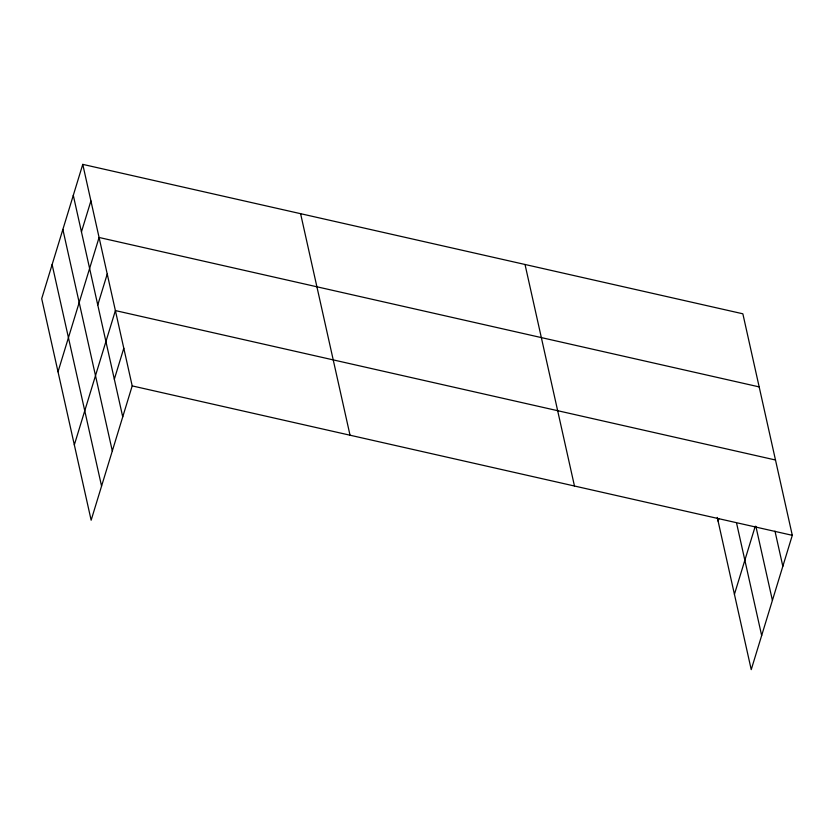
<?xml version="1.0" encoding="UTF-8"?>
<svg xmlns="http://www.w3.org/2000/svg" width="834" height="834" viewBox="0 0 834 834"><rect width="100%" height="100%" fill="white"/><g stroke="black" fill="none" stroke-linecap="round" stroke-linejoin="round"><path stroke-width="1.25" d="M82.764 164.371L41.7 298.676L91.146 520.207L132.199 385.902L82.764 164.371L742.854 313.793L792.3 535.324L751.236 669.629L717.271 517.424M81.451 231.883L90.916 200.921M58.015 371.776L99.079 237.482L759.18 386.903M97.766 304.994L107.232 274.032M74.33 444.887L115.394 310.582L775.495 460.003M114.331 379.209L123.797 348.247M718.116 521.198L718.856 518.769M734.431 594.308L755.229 526.285M132.199 385.902L792.3 535.324M774.984 531.143L782.834 566.296M755.875 526.327L772.409 600.397M736.693 523.648L761.661 635.529M525.024 264.482L574.47 486.013M300.594 213.681L350.03 435.212M73.298 195.333L122.734 416.875M62.863 229.433L112.309 450.975M52.125 264.576L101.571 486.107"/></g></svg>
